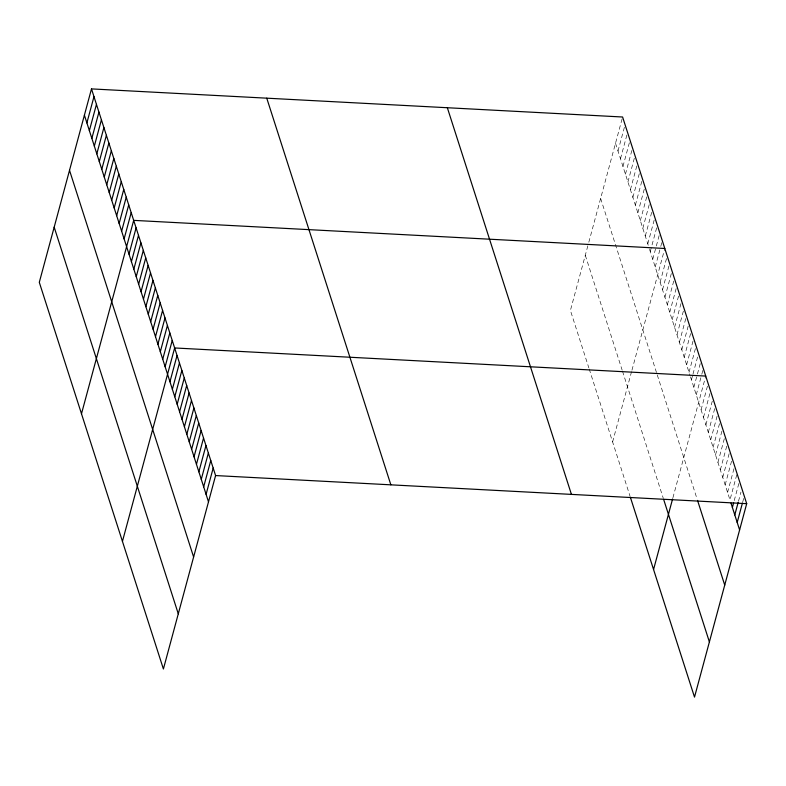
<?xml version="1.0" encoding="UTF-8"?>
<svg xmlns="http://www.w3.org/2000/svg" width="786" height="786" viewBox="0 0 786 786"><rect width="100%" height="100%" fill="white"/><g stroke="black" fill="none" stroke-linecap="round" stroke-linejoin="round"><path stroke-width="0.59" stroke-dasharray="3.93 2.95" d="M587.849 245.802L570.41 310.441L588.852 367.887M588.812 242.255L622.6 117.006M617.993 151.01L624.782 125.878M620.478 158.743L627.572 132.47M622.964 166.485L629.743 141.352M625.44 174.217L632.219 149.085M627.926 181.949L634.705 156.817M630.411 189.681L637.191 164.549M632.887 197.414L639.981 171.142M635.373 205.146L642.152 180.014M637.849 212.878L644.638 187.746M640.335 220.611L647.114 195.478M642.82 228.343L649.904 202.071M645.296 236.075L652.075 210.943M647.782 243.817L654.866 217.535M650.258 251.549L657.047 226.417M652.744 259.282L659.837 233M655.229 267.014L660.466 247.59M660.771 246.45L662.009 241.882M612.608 441.909L631.639 371.346M631.964 370.167L664.799 248.474M660.112 282.253L666.901 257.12M662.529 289.759L669.613 263.487M664.936 297.265L671.716 272.133M667.343 304.772L674.123 279.639M669.751 312.278L676.53 287.145M672.158 319.784L678.947 294.652M674.575 327.29L681.354 302.158M676.982 334.787L683.761 309.655M679.389 342.293L686.473 316.021M681.796 349.799L688.89 323.527M684.203 357.306L691.297 331.034M686.61 364.812L693.399 339.68M689.027 372.318L696.111 346.046M691.434 379.825L692.663 375.256M692.977 374.116L698.214 354.692M693.842 387.331L700.621 362.199M696.249 394.837L701.485 375.413M701.8 374.274L703.028 369.705M672.914 497.764L705.445 377.211M701.073 409.85L708.157 383.578M703.48 417.356L710.259 392.224M705.887 424.862L712.971 398.59M708.294 432.369L715.388 406.097M710.701 439.875L717.795 413.593M713.108 447.381L719.897 422.249M715.525 454.888L722.609 428.606M717.932 462.394L724.712 437.262M720.34 469.89L727.119 444.768M722.747 477.397L729.526 452.264M725.154 484.903L731.943 459.771M727.571 492.409L734.655 466.137M736.757 474.783L729.978 499.916L690.403 376.612M734.232 500.574L738.86 483.439M738.496 501.222L740.962 492.085M742.75 501.871L743.674 498.442M615.517 143.278L649.197 248.229M649.55 249.339L690.059 375.541M600.632 198.445L656.585 372.8M657.273 374.942L697.192 499.326M585.295 255.283L622.168 370.177M622.522 371.277L663.276 498.255M589.205 368.998L630.156 496.595"/><path stroke-width="1.18" d="M91.49 88.897L39.3 282.331L163.4 668.994L215.59 475.559L91.49 88.897L622.6 117.006L746.7 503.669L694.51 697.103L630.5 497.666M86.882 122.901L93.976 96.629M89.368 130.643L96.452 104.361M91.854 138.375L98.938 112.093M94.33 146.108L101.423 119.826M96.816 153.84L103.899 127.568M99.291 161.572L106.385 135.3M101.777 169.304L108.871 143.032M104.263 177.037L111.347 150.765M106.739 184.769L113.832 158.497M109.225 192.501L116.308 166.229M111.7 200.234L118.794 173.961M114.186 207.966L121.28 181.694M116.672 215.708L123.756 189.426M119.148 223.44L126.241 197.158M121.633 231.172L128.717 204.9M124.109 238.905L131.203 212.633M81.489 413.8L133.689 220.365L664.799 248.474M129.002 254.143L136.096 227.871M131.409 261.65L138.503 235.378M133.826 269.156L140.91 242.884M136.233 276.662L143.317 250.38M138.641 284.168L145.734 257.887M141.048 291.675L148.141 265.393M143.455 299.181L150.548 272.899M145.872 306.687L152.956 280.405M148.279 314.184L155.363 287.912M150.686 321.69L157.77 295.418M153.093 329.196L160.187 302.924M155.5 336.703L162.594 310.431M157.907 344.209L165.001 317.937M160.324 351.715L167.408 325.443M162.731 359.222L169.815 332.95M165.139 366.728L172.232 340.456M122.439 541.397L174.639 347.962L705.749 376.072M169.953 381.741L177.047 355.469M172.37 389.247L179.454 362.975M174.777 396.753L181.861 370.481M177.184 404.259L184.268 377.987M179.591 411.766L186.685 385.494M181.998 419.272L189.092 392.99M184.405 426.778L191.499 400.496M186.822 434.285L193.906 408.003M189.23 441.791L196.313 415.509M191.637 449.287L198.73 423.015M194.044 456.794L201.137 430.522M196.451 464.3L203.545 438.028M198.868 471.806L205.952 445.534M201.275 479.313L208.359 453.041M203.682 486.819L210.766 460.547M206.089 494.325L213.183 468.053M653.559 569.506L672.59 498.953M732.385 507.422L733.613 502.853M734.792 514.928L738.182 502.362M737.199 522.435L742.446 503.011M215.59 475.559L746.7 503.669M731.009 503.138L739.606 529.941M697.536 500.397L724.731 585.108M663.62 499.326L709.394 641.936M447.342 107.731L571.432 494.394M266.759 98.171L390.858 484.834M84.407 115.169L208.496 501.832M69.522 170.336L193.611 556.999M54.185 227.174L178.284 613.827"/></g></svg>
